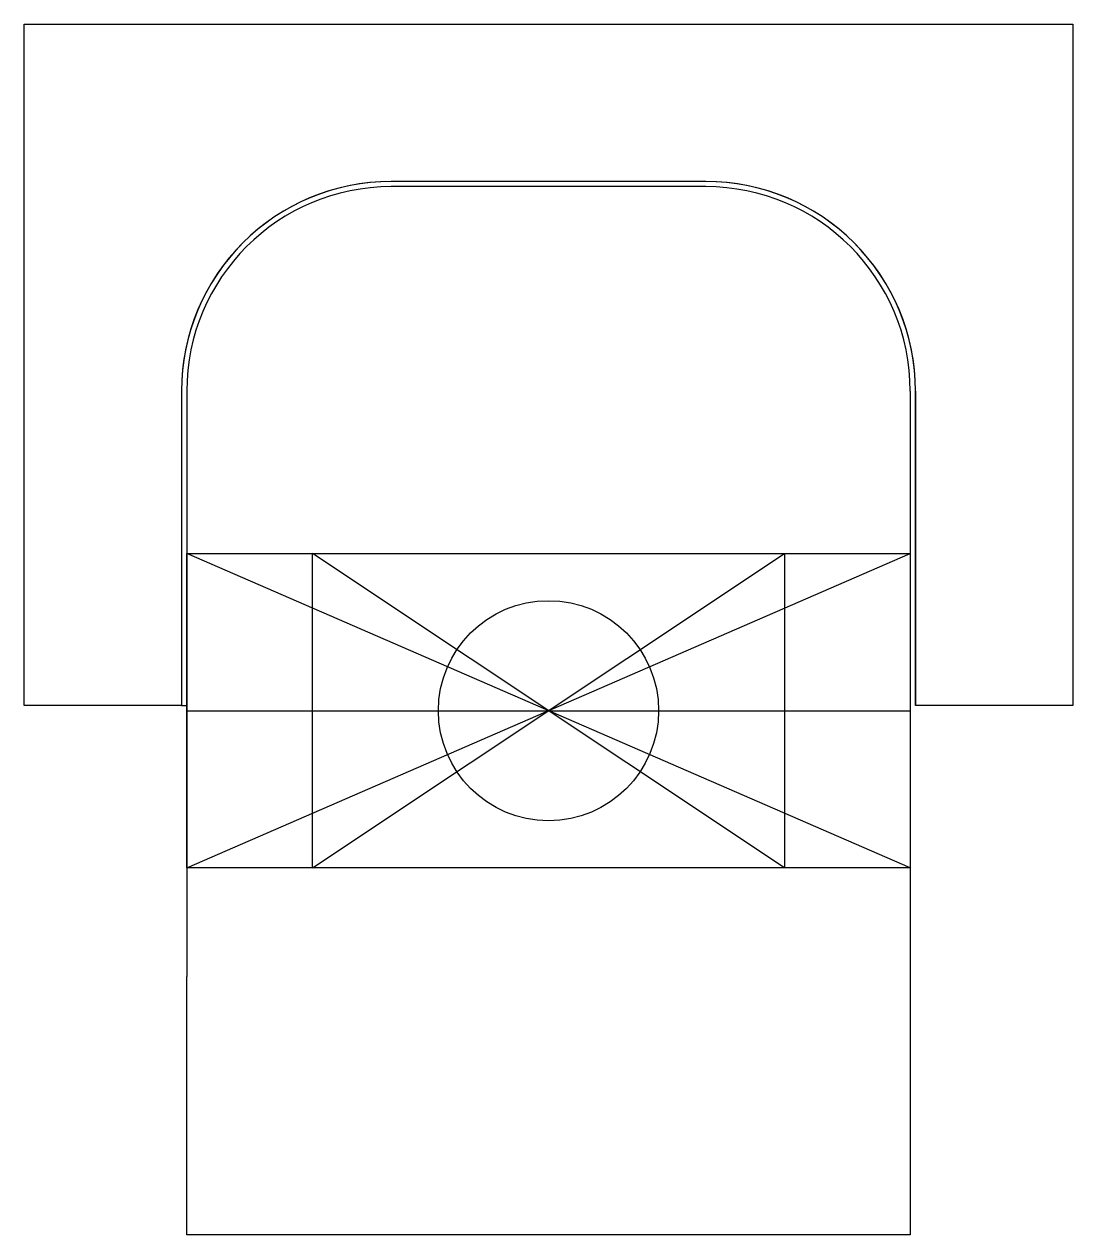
# Model space of a CAD drawing. Header units: millimetres. Extents: x 246.5 to 266.5, y 1 to 24.1.
import ezdxf

# ---------------------------------------------------------------- set-up
doc = ezdxf.new("R2010")
doc.units = ezdxf.units.MM
doc.layers.get('0').update_dxf_attribs({"linetype": 'CONTINUOUS'})

msp = doc.modelspace()

# ---------------------------------------------------------------- linework, layer by layer
for p, q in [((259.487, 21.143), (253.487, 21.143)), ((259.487, 21.043), (253.487, 21.043)), ((249.487, 17.143), (249.487, 11.143)), ((249.587, 17.143), (249.587, 5.97)), ((263.387, 17.143), (263.387, 5.97)), ((263.487, 17.143), (263.487, 11.143)), ((249.587, 8.043), (249.587, 14.043)), ((249.587, 14.043), (263.387, 14.043)), ((263.387, 8.043), (249.587, 14.043)), ((249.587, 8.043), (263.387, 14.043)), ((251.987, 8.043), (251.987, 14.043)), ((251.987, 14.043), (260.987, 14.043)), ((260.987, 8.043), (251.987, 14.043)), ((251.987, 8.043), (260.987, 14.043)), ((260.987, 14.043), (260.987, 8.043)), ((263.387, 14.043), (263.387, 8.043)), ((249.487, 11.143), (249.587, 11.143)), ((249.587, 10.943), (249.587, 11.143)), ((263.387, 11.143), (263.387, 10.943)), ((249.587, 11.043), (263.387, 11.043)), ((263.387, 8.043), (249.587, 8.043)), ((260.987, 8.043), (251.987, 8.043)), ((249.587, 1.043), (249.587, 5.97)), ((263.387, 5.97), (263.387, 1.043)), ((263.387, 1.043), (249.587, 1.043))]:
    msp.add_line(p, q)
msp.add_lwpolyline([(266.487, 24.143), (266.487, 11.143), (263.487, 11.143), (263.487, 17.143, 0.414214), (259.487, 21.143), (253.487, 21.143, 0.414214), (249.487, 17.143), (249.487, 11.143), (246.487, 11.143), (246.487, 24.143)], format="xyb", close=True)
msp.add_circle((256.487, 11.043), 2.1)
for centre, radius, start, end in [((253.487, 17.143), 4, 90, 180), ((253.487, 17.143), 3.9, 90, 180), ((259.487, 17.143), 4, 0, 90), ((259.487, 17.143), 3.9, 0, 90)]:
    msp.add_arc(centre, radius, start, end)

doc.saveas('drawing.dxf')
